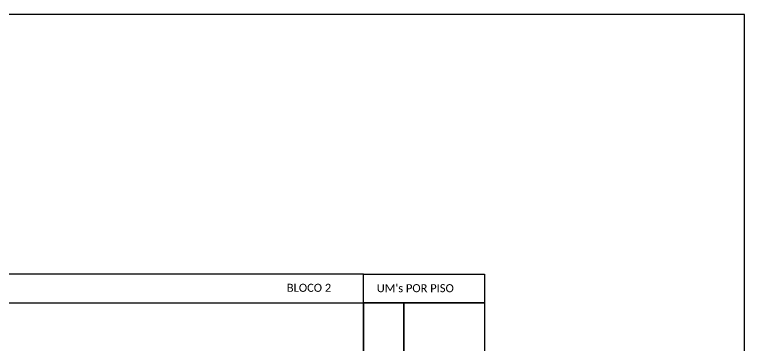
# Model space of a CAD drawing. Header units: inches. Extents: x -143605 to -141670, y 187277 to 187871.
# Drawn here: x -141880.1 to -141670.5, y 187776 to 187871 of the extents above; entities that cross this region are included whole.
import ezdxf

# ---------------------------------------------------------------- set-up
doc = ezdxf.new("R2010")
doc.units = ezdxf.units.IN
doc.header["$MEASUREMENT"] = 0
doc.styles.add('WMF-Calibri0', font='calibri.ttf')

msp = doc.modelspace()

# ---------------------------------------------------------------- linework, layer by layer
for points in [[(-142509.06, 187276.97), (-141670.5, 187276.97), (-141670.5, 187870.97), (-142509.06, 187870.97), (-142509.06, 187276.97)], [(-142049.85, 187788.24), (-141779.92, 187788.24), (-141779.92, 187796.47), (-142049.85, 187796.47), (-142049.85, 187796.47), (-142049.85, 187792.36)]]:
    msp.add_lwpolyline(points)
for points in [[(-141779.92, 187796.47), (-141745.2, 187796.47), (-141745.2, 187788.24), (-141779.92, 187788.24)], [(-142049.85, 187788.24), (-141779.92, 187788.24), (-141779.92, 187755.5), (-142049.85, 187755.5)], [(-141779.92, 187788.24), (-141768.34, 187788.24), (-141768.34, 187755.5), (-141779.92, 187755.5)], [(-141768.34, 187788.24), (-141745.2, 187788.24), (-141745.2, 187755.5), (-141768.34, 187755.5)]]:
    msp.add_lwpolyline(points, close=True)

# ---------------------------------------------------------------- texts
at = {"color": 0, "style": 'WMF-Calibri0'}
for s, p in [('BLOCO 2', (-141801.94, 187791.42)), ("UM's POR PISO", (-141776.1, 187791.31))]:
    msp.add_text(s, height=2.3, dxfattribs=at).set_placement(p)

doc.saveas('drawing.dxf')
